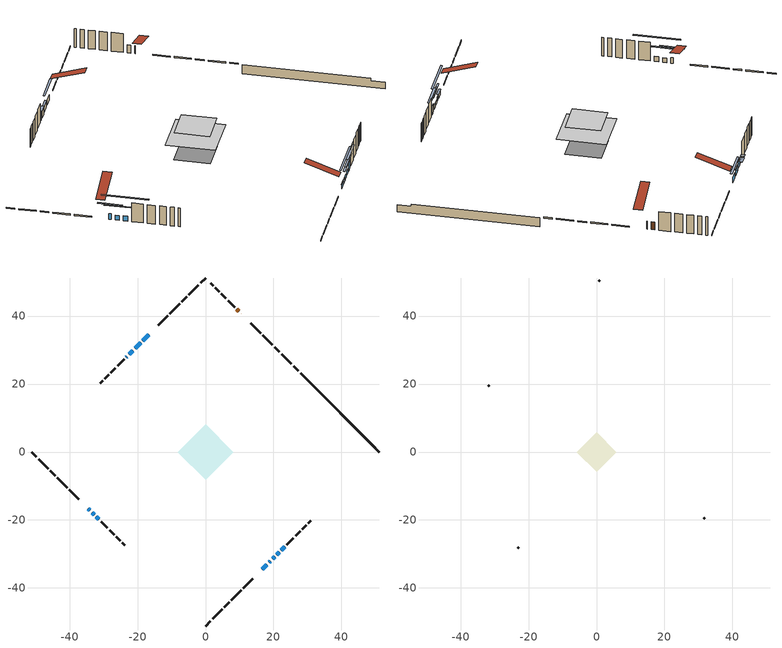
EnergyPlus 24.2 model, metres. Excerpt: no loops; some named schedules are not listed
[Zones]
conditioned space
 floor adiabatic (AdiabaticFloorConstruction): -8.18,0 0,8.18 8.18,0 0,-8.18 z3.04
 floor foundation (Slab1 construction): -5.8,0.18 -0.18,5.8 5.8,-0.18 0.18,-5.8 z-1.76
 wall outside (RimJoist1 construction): 0,-51.21 1.42,-49.8 / -51.21,0 -49.8,-1.42 / 0,51.21 -1.42,49.8 / 27.34,23.87 25.93,25.29 z0.6:0.9
 wall outside (RimJoist2 construction): 2.07,-49.14 4.91,-46.31 / -49.14,-2.07 -46.31,-4.91 / -2.07,49.14 -4.91,46.31 / 25.27,25.94 22.44,28.78 z0.6:0.9
 wall outside (RimJoist3 construction): 5.57,-45.65 6.98,-44.23 / -45.65,-5.57 -44.23,-6.98 / -5.57,45.65 -6.98,44.23 / 21.78,29.43 20.36,30.85 z0.6:0.9
 wall outside (RimJoist4 construction): 7.64,-43.57 10.47,-40.74 / -43.57,-7.64 -40.74,-10.47 / -7.64,43.57 -10.47,40.74 / 19.71,31.51 16.87,34.34 z0.6:0.9
 wall outside (RimJoist5 construction): 11.13,-40.08 13.96,-37.25 / -40.08,-11.13 -37.25,-13.96 / -11.13,40.08 -13.96,37.25 / 16.21,35 13.38,37.83 z0.6:0.9
 wall outside (AdiabaticWallConstruction 1): 10.58,40.63 10.47,40.74 / 9.82,41.39 9.22,41.99 z0.6:2.63
 wall outside (AdiabaticWallConstruction): 16.76,-34.45 18.06,-33.16 z0.6:1.52; -16.76,34.45 -18.41,32.8 / -32.13,-19.08 -31.41,-19.8 / -19.07,32.14 -20.72,30.49 z0.6:1.92; -34.45,-16.76 -34.06,-17.16 z0.6:2.07; -33.4,-17.81 -32.79,-18.42 / 18.71,-32.5 19.07,-32.14 / 21,-30.22 21.64,-29.57 z0.6:1.77; 19.73,-31.49 20.34,-30.87 z0.6:1.57; 22.3,-28.91 23.31,-27.91 z0.6:2.63; -21.38,29.84 -22.46,28.76 / -23.11,28.1 -23.33,27.89 z0.6:2.18
 wall outside (Wall1 construction): 23.96,-27.25 25.87,-25.35 / -30.76,-20.46 -28.85,-22.36 / -23.98,27.23 -25.89,25.33 / 8.57,42.65 6.66,44.55 z0.6:5.48
 wall outside (Wall2 construction): 26.52,-24.69 27.84,-23.37 / -28.2,-23.02 -26.88,-24.34 / -26.54,24.67 -27.86,23.35 / 6.01,45.21 4.69,46.53 z0.6:5.48
 wall outside (Wall5 construction): 28.5,-22.71 29.62,-21.59 / -26.22,-24.99 -25.1,-26.12 / -28.52,22.69 -29.64,21.57 / 4.03,47.18 2.91,48.31 z0.6:5.48
 wall outside (Wall6 construction): 30.28,-20.93 30.93,-20.29 / -24.44,-26.77 -23.79,-27.42 / -30.3,20.91 -30.95,20.27 / 2.25,48.96 1.6,49.61 z0.6:5.48
 wall foundation (FoundationWall1 construction): 28,23.21,-1.76 28,23.21,0.6 48.89,2.32,0.6 48.89,2.32,0.01 51.21,0,0.01 51.21,0,-1.76
 window (WindowConstruction): 16.76,-34.45 18.06,-33.16 z0.6:1.51
 window (WindowConstruction 5): -16.76,34.45 -18.41,32.8 z0.6:1.92
 window (WindowConstruction 6): -34.45,-16.76 -34.06,-17.16 z0.6:2.07
 window (WindowConstruction 7): -33.4,-17.81 -32.79,-18.42 z0.6:1.77
 window (WindowConstruction 10): 18.71,-32.5 19.07,-32.14 z0.6:1.77
 window (WindowConstruction 11): -32.13,-19.08 -31.41,-19.8 z0.6:1.92
 window (WindowConstruction 1): -19.07,32.14 -20.72,30.49 z0.6:1.92
 window (WindowConstruction 2): 19.73,-31.48 20.34,-30.87 z0.6:1.57
 window (WindowConstruction 3): 21,-30.22 21.64,-29.57 z0.6:1.77
 window (WindowConstruction 4): 22.3,-28.91 23.31,-27.91 z0.6:2.63
 window (WindowConstruction 8): -21.38,29.84 -22.45,28.76 z0.6:2.18
 window (WindowConstruction 9): -23.11,28.1 -23.33,27.89 z0.6:2.18
 door (Door): 10.58,40.63 10.48,40.74 z0.6:2.63
 door (Door 1): 9.82,41.4 9.22,41.99 z0.6:2.63
 ceiling adiabatic (AdiabaticFloorConstruction): 0,-8.18 8.18,0 0,8.18 -8.18,0 z3.04
attic - vented
 floor to conditioned space (Floor1 construction Reversed): -5.78,0 0,5.78 5.78,0 0,-5.78 z5.48
 wall outside (Wall7 construction): 31.58,-19.63 31.87,-19.34 / -23.14,-28.08 -22.85,-28.37 / -31.6,19.61 -31.89,19.32 / 0.95,50.27 0.66,50.56 z0.6:5.48
 roof outside (Roof1 construction): 16.11,-35.11,5.48 10.47,-29.48,8.13 8.99,-30.96,8.13 14.62,-36.59,5.48; -35.11,-16.11,5.48 -29.48,-10.47,8.13 -30.96,-8.99,8.13 -36.59,-14.62,5.48; -16.11,35.11,5.48 -10.47,29.48,8.13 -8.99,30.96,8.13 -14.62,36.59,5.48; 11.24,39.98,5.48 5.61,34.34,8.13 7.09,32.86,8.13 12.72,38.49,5.48
shading: 18.2,-33.02 16.62,-34.59 16.91,-34.88 18.49,-33.31 z1.72; -20.26,30.96 -14.92,36.3 -15.21,36.59 -20.55,31.25 z4.53; -32.21,-19 -36.3,-14.92 -36.59,-15.21 -32.5,-19.29 z4.68; -30.95,-20.27 -35.25,-15.97 -35.54,-16.26 -31.24,-20.56 z4.38; 22.61,-28.61 15.18,-36.04 15.47,-36.33 22.9,-28.9 z6.77; -27.88,-23.34 -35.67,-15.55 -35.96,-15.84 -28.17,-23.63 z6.92; -20.86,30.35 -18.93,32.29 -19.22,32.58 -21.15,30.64 z2.12; 22.18,-29.03 17.88,-33.33 18.18,-33.62 22.48,-29.32 z4.18; 23.49,-27.73 19.15,-32.06 19.44,-32.35 23.78,-28.02 z4.38; 25.15,-26.06 20.45,-30.76 20.75,-31.05 25.44,-26.35 z5.24; -22.67,28.55 -21.17,30.05 -21.81,30.69 -23.31,29.19 z2.47; -23.54,27.68 -22.9,28.31 -23.55,28.96 -24.18,28.32 z2.47
[Building]
Building 1: Terrain=Suburbs
[Site:Location]
Quebec Intl AP_QC: Latitude {deg}=46.8; Longitude {deg}=-71.38; Time Zone {hr}=-5; Elevation {m}=74; Keep Site Location Information=Yes
[Site:GroundTemperature:Shallow]
0.0108218, -2.24938, -2.43038, -1.3578, 2.94801, 7.23376, 10.9493, 13.303, 13.5029, 11.5886, 7.96783, 3.81355
[Site:WaterMainsTemperature]
Calculation Method=Schedule; Temperature Schedule=mains temperature schedule
[Material] Roughness=Rough; Thermal Absorptance=0.9
Name | Thickness {m} | Conductivity {W/m-K} | Density {kg/m3} | Specific Heat {J/kg-K} | Solar Absorptance | Visible Absorptance
asphalt or fiberglass shingles | 0.00635 | 0.162714 | 1121.4 | 1465.45 | 0.4 | 0.4
ceiling loosefill ins | 0.254 | 0.0480833 | 16.02 | 1046.75 | 0.7 | 0.7
ceiling stud and cavity | 0.1397 | 0.661126 | 65.682 | 1177.47 | 0.7 | 0.7
concrete 4.0 in. | 0.1016 | 1.803125 | 2242.8 | 837.4 | 0.7 | 0.7
concrete 8.0 in. | 0.2032 | 1.803125 | 2242.8 | 837.4 | 0.7 | 0.7
door material | 0.04445 | 0.0451087 | 512.64 | 1214.23 | 0.7 | 0.7
exterior vertical ins | 0.0486707 | 0.029427 | 32.04 | 1214.23 | 0.7 | 0.7
floor covering | 0.0127 | 0.0433444 | 54.468 | 1339.84 | 0.6 | 0.6
floor rigid ins; wall rigid ins 1 | 0.512978 | 0.029427 | 32.04 | 1214.23 | 0.7 | 0.7
floor stud and cavity | 0.1397 | 1.75129 | 37.0049 | 1207.88 | 0.7 | 0.7
furniture material conditioned space 1 | 0.1524 | 0.115458 | 640.8 | 1214.23 | 0.6 | 0.6
gypsum board | 0.0127 | 0.160291 | 801 | 837.4 | 0.6 | 0.6
gypsum board 1 | 0.0127 | 0.160291 | 801 | 837.4 | 0.7 | 0.7
osb sheathing 0.5 in. | 0.0127 | 0.115458 | 512.64 | 1214.23 | 0.7 | 0.7
osb sheathing 0.75 in. | 0.01905 | 0.115458 | 512.64 | 1214.23 | 0.7 | 0.7
osb sheathing 2.0 in. | 0.0508 | 0.115458 | 512.64 | 1214.23 | 0.7 | 0.7
rim joist rigid ins; wall rigid ins | 0.051816 | 0.029427 | 32.04 | 1214.23 | 0.7 | 0.7
rim joist stud and cavity | 0.0508 | 0.038956 | 125.044 | 1163.47 | 0.6 | 0.6
rim joist stud and cavity 1 | 0.0508 | 0.0446885 | 125.044 | 1163.47 | 0.6 | 0.6
rim joist stud and cavity 2 | 0.0508 | 0.0411215 | 125.044 | 1163.47 | 0.6 | 0.6
rim joist stud and cavity 3 | 0.0508 | 0.0443451 | 125.044 | 1163.47 | 0.6 | 0.6
rim joist stud and cavity 4 | 0.0508 | 0.0386429 | 125.044 | 1163.47 | 0.6 | 0.6
wall stud and cavity | 0.1397 | 0.296047 | 139.0536 | 1170.24 | 0.7 | 0.7
wall stud and cavity 1 | 0.1397 | 0.322524 | 139.0536 | 1170.24 | 0.7 | 0.7
wall stud and cavity 2 | 0.1397 | 0.32384 | 139.0536 | 1170.24 | 0.7 | 0.7
wall stud and cavity 3 | 0.1397 | 0.347987 | 139.0536 | 1170.24 | 0.7 | 0.7
wall stud and cavity 4 | 0.0889 | 6.1454 | 50.32683 | 1063.81 | 0.6 | 0.6
wall stud and cavity 5 | 0.0889 | 0.380278 | 52.3479 | 1209.89 | 0.7 | 0.7
wall stud and cavity 6 | 0.0889 | 0.391764 | 83.0341 | 1211.67 | 0.7 | 0.7
wood siding | 0.0254 | 0.102417 | 544.68 | 1172.36 | 0.4 | 0.4
wood siding 1 | 0.00254 | 0.102417 | 544.68 | 1172.36 | 0.4 | 0.4
wood siding 2; wood siding 3; wood siding 4 | 0.0254 | 0.102417 | 544.68 | 1172.36 | 0.7 | 0.7
[WindowMaterial:SimpleGlazingSystem]
Name | U-Factor {W/m2-K} | Solar Heat Gain Coefficient
WindowMaterial | 2.96619 | 0.55
WindowMaterial 1 | 2.93325 | 0.6
WindowMaterial 10 | 3.02808 | 0.47
WindowMaterial 2 | 2.96732 | 0.55
WindowMaterial 3 | 2.95426 | 0.57
WindowMaterial 4 | 2.99003 | 0.57
WindowMaterial 5 | 2.99117 | 0.53
WindowMaterial 6 | 2.958238 | 0.57
WindowMaterial 7 | 2.89919 | 0.69
WindowMaterial 8 | 3.07123 | 0.35
WindowMaterial 9 | 3.03376 | 0.46
[Construction]
AdiabaticFloorConstruction: floor stud and cavity, floor rigid ins, osb sheathing 0.75 in., floor covering
AdiabaticWallConstruction: wood siding 3, wall rigid ins 1, wall stud and cavity 5, gypsum board
AdiabaticWallConstruction 1: wood siding 4, wall rigid ins 1, wall stud and cavity 5, gypsum board
Door; Door 1: door material
Floor1 construction Reversed: gypsum board, ceiling stud and cavity, ceiling loosefill ins
FoundationWall1 construction: concrete 8.0 in., gypsum board 1
furniture construction conditioned space 1: furniture material conditioned space 1
PartitionWallConstruction: gypsum board, wall stud and cavity 6, gypsum board
RimJoist1 construction: wood siding 2, rim joist rigid ins, osb sheathing 2.0 in., rim joist stud and cavity
RimJoist2 construction: wood siding 2, rim joist rigid ins, osb sheathing 2.0 in., rim joist stud and cavity 1
RimJoist3 construction: wood siding 2, rim joist rigid ins, osb sheathing 2.0 in., rim joist stud and cavity 2
RimJoist4 construction: wood siding 2, rim joist rigid ins, osb sheathing 2.0 in., rim joist stud and cavity 3
RimJoist5 construction: wood siding 2, rim joist rigid ins, osb sheathing 2.0 in., rim joist stud and cavity 4
Roof1 construction: asphalt or fiberglass shingles
Slab1 construction: concrete 4.0 in.
Wall1 construction: wood siding, wall rigid ins, osb sheathing 0.5 in., wall stud and cavity, gypsum board
Wall2 construction: wood siding, wall rigid ins, osb sheathing 0.5 in., wall stud and cavity 1, gypsum board
Wall5 construction: wood siding, wall rigid ins, osb sheathing 0.5 in., wall stud and cavity 2, gypsum board
Wall6 construction: wood siding, wall rigid ins, osb sheathing 0.5 in., wall stud and cavity 3, gypsum board
Wall7 construction: wood siding 1, wall stud and cavity 4
WindowConstruction: WindowMaterial
WindowConstruction 1; WindowConstruction 5: WindowMaterial 1
WindowConstruction 10: WindowMaterial 9
WindowConstruction 11: WindowMaterial 10
WindowConstruction 2: WindowMaterial 2
WindowConstruction 3: WindowMaterial 3
WindowConstruction 4: WindowMaterial 4
WindowConstruction 6: WindowMaterial 5
WindowConstruction 7: WindowMaterial 6
WindowConstruction 8: WindowMaterial 7
WindowConstruction 9: WindowMaterial 8
[Zone] Multiplier=1; Part of Total Floor Area=Yes
Name | Volume {m3}
attic - vented | 28.8201
conditioned space | 510.6
[Space]
Name | Zone | Volume {m3}
attic - vented 1 | attic - vented | 28.8201
conditioned space 1 | conditioned space | 510.6
[ZoneInfiltration:EffectiveLeakageArea]
infil attic - vented 1: Zone or Space=attic - vented 1; Schedule=Always On Discrete; Effective Air Leakage Area {cm2}=2469.05; Stack Coefficient=0.000523744; Wind Coefficient=1.54625e-05
[ZoneMixing]
whole house fan mix: Zone or Space=attic - vented; Schedule=Always On Continuous; Design Flow Rate Calculation Method=Flow/Zone; Design Flow Rate {m3/s}=0; Source Zone or Space=conditioned space
[SurfaceProperty:ExposedFoundationPerimeter]
Slab1: Exposed Perimeter Calculation Method=TotalExposedPerimeter; Total Exposed Perimeter {m}=32.828
[InternalMass] Zone or ZoneList=conditioned space; Space or SpaceList=conditioned space 1
Name | Construction | Surface Area {m2}
furniture mass conditioned space 1 | furniture construction conditioned space 1 | 80.3998
partition wall mass | PartitionWallConstruction | 200.999
[Lights]
interior lighting: Zone or ZoneList or Space or SpaceList=conditioned space 1; Schedule=interior lighting schedule; Design Level Calculation Method=LightingLevel; Lighting Level {W}=343.2; Return Air Fraction=0; Fraction Radiant=0.6; Fraction Visible=0.2; Fraction Replaceable=1
[People]
occupants: Zone or ZoneList or Space or SpaceList=conditioned space 1; Number of People Schedule=occupants schedule; Number of People Calculation Method=People; Number of People=3; Fraction Radiant=0.314171; Sensible Heat Fraction=0.56303; Activity Level Schedule=occupants activity schedule; Carbon Dioxide Generation Rate {m3/s-W}=0; Enable ASHRAE 55 Comfort Warnings=No; Mean Radiant Temperature Calculation Type=EnclosureAveraged
[ElectricEquipment] Zone or ZoneList or Space or SpaceList=conditioned space 1; Design Level Calculation Method=EquipmentLevel
Name | Schedule | Design Level {W} | Fraction Latent | Fraction Radiant | Fraction Lost
clothes dryer | clothes dryer schedule | 140.772 | 0.015 | 0.081 | 0.85
clothes washer | clothes washer schedule | 32.1985 | 0.03 | 0.162 | 0.7
cooking range | cooking range schedule | 215.147 | 0.08 | 0.432 | 0.2
dishwasher | dishwasher schedule | 66.8632 | 0.3 | 0.18 | 0.4
fridge | fridge schedule | 72.9452 | 0 | 0.6 | 0
mech vent bath fan 0 | mech vent bath fan 0 schedule | 50.2 | 0 | 0 | 1
mech vent bath fan 1 | mech vent bath fan 1 schedule | 50.2 | 0 | 0 | 1
mech vent bath fan 2 | mech vent bath fan 2 schedule | 50.2 | 0 | 0 | 1
mech vent house fan | mech vent house fan schedule | 19.9167 | 0 | 0 | 0.5
mech vent house fan cfis | mech vent house fan cfis schedule | 0 | 0 | 0 | 0
mech vent range fan 0 | mech vent range fan 0 schedule | 57 | 0 | 0 | 1
misc plug loads | misc plug loads schedule | 494.7 | 0.045 | 0.513 | 0.1
whole house fan | Always On Discrete | 0 | 0 | 0 | 1
[OtherEquipment] Zone or ZoneList or Space or SpaceList=conditioned space 1; Design Level Calculation Method=EquipmentLevel
Name | Fuel Type | Schedule | Design Level {W} | Fraction Latent | Fraction Radiant | Fraction Lost
clothes dryer 1 | Electricity | clothes dryer schedule | 0 | 0.015 | 0.081 | 0.85
cooking range 1 | Electricity | cooking range schedule | 0 | 0.08 | 0.432 | 0.2
general water use latent | None | general water use schedule | 62.594 | 1 | 0 | 0
general water use sensible | None | general water use schedule | -61.6891 | 0 | 0.6 | 0
mech vent house fan latent load | None | Always On Discrete | 0 | 1 | 0 | 0
mech vent house fan sensible load | None | Always On Discrete | 0 | 0 | 0 | 0
water heater energy adjustment1 | Electricity | Always On Discrete | 0.01 | 0 | 0 | 1
[ZoneInfiltration:DesignFlowRate] Zone or ZoneList or Space or SpaceList=conditioned space 1; Schedule=Always On Discrete; Design Flow Rate Calculation Method=Flow/Zone; Design Flow Rate {m3/s}=0
infil flow; natural vent flow; whole house fan flow
[ZoneControl:Thermostat]
conditioned space Thermostat: Zone or ZoneList=conditioned space; Control Type Schedule=conditioned space Thermostat Schedule; Control 1=conditioned space temperature setpoint; Temperature Difference Between Cutout And Setpoint {deltaC}=0
[ThermostatSetpoint:DualSetpoint]
conditioned space temperature setpoint: Heating Setpoint Temperature Schedule=heating setpoint; Cooling Setpoint Temperature Schedule=cooling setpoint
[Zone equipment]
conditioned space: electric baseboard
[Foundation:Kiva]
Foundation Kiva 1: Initial Indoor Air Temperature {C}=18; Wall Height Above Grade {m}=0.599999; Wall Depth Below Slab {m}=0.2032; Custom Block Material Name 1=exterior vertical ins; Custom Block Depth 1 {m}=2.36001; Custom Block X Position 1 {m}=0.2159; Custom Block Z Position 1 {m}=0
[Foundation:Kiva:Settings]
Soil Conductivity {W/m-K}=0.849921; Soil Density {kg/m3}=1842.3; Soil Specific Heat {J/kg-K}=418.7; Ground Solar Absorptivity=0.9; Ground Thermal Absorptivity=0.9; Ground Surface Roughness {m}=0.03; Far-Field Width {m}=40; Deep-Ground Boundary Condition=ZeroFlux; Deep-Ground Depth {m}=40; Minimum Cell Dimension {m}=0.2; Maximum Cell Growth Coefficient=3; Simulation Timestep=Timestep
[Exterior:Lights]
exterior lighting: Schedule=exterior lighting schedule; Design Level {W}=75.6
[EnergyManagementSystem:Sensor] Output:Variable or Output:Meter Index Key=conditioned space
Name | Output:Variable or Output:Meter
conditioned_space_clg_unmet_s | Zone Cooling Setpoint Not Met Time
conditioned_space_htg_unmet_s | Zone Heating Setpoint Not Met Time
fridge_tin_s; tin_s; tin_s_1 | Zone Mean Air Temperature
tout_s | Zone Outdoor Air Drybulb Temperature
win_s | Zone Air Humidity Ratio
[Schedule:Constant]
Name | Hourly Value
Always On Continuous; mech vent house fan schedule; mech vent house fan cfis schedule; Always On Discrete | 1
occupants activity schedule | 117.228
fridge schedule | 0
[Schedule:Week:Daily]
interior lighting schedule Week Rule - Jan1-Jan27: interior lighting schedule day, interior lighting schedule day, interior lighting schedule day, interior lighting schedule day, interior lighting schedule day, interior lighting schedule day, interior lighting schedule day, interior lighting schedule default day, interior lighting schedule default day, interior lighting schedule default day, interior lighting schedule default day, interior lighting schedule default day
interior lighting schedule Week Rule - Jan28-Feb3: interior lighting schedule day, interior lighting schedule day, interior lighting schedule day, interior lighting schedule day, interior lighting schedule day 1, interior lighting schedule day 1, interior lighting schedule day 1, interior lighting schedule default day, interior lighting schedule default day, interior lighting schedule default day, interior lighting schedule default day, interior lighting schedule default day
interior lighting schedule Week Rule - Feb4-Feb24: interior lighting schedule day 1, interior lighting schedule day 1, interior lighting schedule day 1, interior lighting schedule day 1, interior lighting schedule day 1, interior lighting schedule day 1, interior lighting schedule day 1, interior lighting schedule default day, interior lighting schedule default day, interior lighting schedule default day, interior lighting schedule default day, interior lighting schedule default day
interior lighting schedule Week Rule - Feb25-Mar3: interior lighting schedule day 1, interior lighting schedule day 1, interior lighting schedule day 1, interior lighting schedule day 1, interior lighting schedule day 2, interior lighting schedule day 2, interior lighting schedule day 2, interior lighting schedule default day, interior lighting schedule default day, interior lighting schedule default day, interior lighting schedule default day, interior lighting schedule default day
interior lighting schedule Week Rule - Mar4-Mar31: interior lighting schedule day 2, interior lighting schedule day 2, interior lighting schedule day 2, interior lighting schedule day 2, interior lighting schedule day 2, interior lighting schedule day 2, interior lighting schedule day 2, interior lighting schedule default day, interior lighting schedule default day, interior lighting schedule default day, interior lighting schedule default day, interior lighting schedule default day
interior lighting schedule Week Rule - Apr1-Apr28: interior lighting schedule day 3, interior lighting schedule day 3, interior lighting schedule day 3, interior lighting schedule day 3, interior lighting schedule day 3, interior lighting schedule day 3, interior lighting schedule day 3, interior lighting schedule default day, interior lighting schedule default day, interior lighting schedule default day, interior lighting schedule default day, interior lighting schedule default day
interior lighting schedule Week Rule - Apr29-May5: interior lighting schedule day 3, interior lighting schedule day 3, interior lighting schedule day 4, interior lighting schedule day 4, interior lighting schedule day 4, interior lighting schedule day 4, interior lighting schedule day 4, interior lighting schedule default day, interior lighting schedule default day, interior lighting schedule default day, interior lighting schedule default day, interior lighting schedule default day
interior lighting schedule Week Rule - May6-May26: interior lighting schedule day 4, interior lighting schedule day 4, interior lighting schedule day 4, interior lighting schedule day 4, interior lighting schedule day 4, interior lighting schedule day 4, interior lighting schedule day 4, interior lighting schedule default day, interior lighting schedule default day, interior lighting schedule default day, interior lighting schedule default day, interior lighting schedule default day
interior lighting schedule Week Rule - May27-Jun2: interior lighting schedule day 4, interior lighting schedule day 4, interior lighting schedule day 4, interior lighting schedule day 4, interior lighting schedule day 4, interior lighting schedule day 5, interior lighting schedule day 5, interior lighting schedule default day, interior lighting schedule default day, interior lighting schedule default day, interior lighting schedule default day, interior lighting schedule default day
interior lighting schedule Week Rule - Jun3-Jun30: interior lighting schedule day 5, interior lighting schedule day 5, interior lighting schedule day 5, interior lighting schedule day 5, interior lighting schedule day 5, interior lighting schedule day 5, interior lighting schedule day 5, interior lighting schedule default day, interior lighting schedule default day, interior lighting schedule default day, interior lighting schedule default day, interior lighting schedule default day
interior lighting schedule Week Rule - Jul1-Jul28: interior lighting schedule day 6, interior lighting schedule day 6, interior lighting schedule day 6, interior lighting schedule day 6, interior lighting schedule day 6, interior lighting schedule day 6, interior lighting schedule day 6, interior lighting schedule default day, interior lighting schedule default day, interior lighting schedule default day, interior lighting schedule default day, interior lighting schedule default day
interior lighting schedule Week Rule - Jul29-Aug4: interior lighting schedule day 6, interior lighting schedule day 6, interior lighting schedule day 6, interior lighting schedule day 7, interior lighting schedule day 7, interior lighting schedule day 7, interior lighting schedule day 7, interior lighting schedule default day, interior lighting schedule default day, interior lighting schedule default day, interior lighting schedule default day, interior lighting schedule default day
interior lighting schedule Week Rule - Aug5-Aug25: interior lighting schedule day 7, interior lighting schedule day 7, interior lighting schedule day 7, interior lighting schedule day 7, interior lighting schedule day 7, interior lighting schedule day 7, interior lighting schedule day 7, interior lighting schedule default day, interior lighting schedule default day, interior lighting schedule default day, interior lighting schedule default day, interior lighting schedule default day
interior lighting schedule Week Rule - Aug26-Sep1: interior lighting schedule day 7, interior lighting schedule day 7, interior lighting schedule day 7, interior lighting schedule day 7, interior lighting schedule day 7, interior lighting schedule day 7, interior lighting schedule day 8, interior lighting schedule default day, interior lighting schedule default day, interior lighting schedule default day, interior lighting schedule default day, interior lighting schedule default day
interior lighting schedule Week Rule - Sep2-Sep29: interior lighting schedule day 8, interior lighting schedule day 8, interior lighting schedule day 8, interior lighting schedule day 8, interior lighting schedule day 8, interior lighting schedule day 8, interior lighting schedule day 8, interior lighting schedule default day, interior lighting schedule default day, interior lighting schedule default day, interior lighting schedule default day, interior lighting schedule default day
interior lighting schedule Week Rule - Sep30-Oct6: interior lighting schedule day 8, interior lighting schedule day 9, interior lighting schedule day 9, interior lighting schedule day 9, interior lighting schedule day 9, interior lighting schedule day 9, interior lighting schedule day 9, interior lighting schedule default day, interior lighting schedule default day, interior lighting schedule default day, interior lighting schedule default day, interior lighting schedule default day
interior lighting schedule Week Rule - Oct7-Oct27: interior lighting schedule day 9, interior lighting schedule day 9, interior lighting schedule day 9, interior lighting schedule day 9, interior lighting schedule day 9, interior lighting schedule day 9, interior lighting schedule day 9, interior lighting schedule default day, interior lighting schedule default day, interior lighting schedule default day, interior lighting schedule default day, interior lighting schedule default day
interior lighting schedule Week Rule - Oct28-Nov3: interior lighting schedule day 9, interior lighting schedule day 9, interior lighting schedule day 9, interior lighting schedule day 9, interior lighting schedule day 10, interior lighting schedule day 10, interior lighting schedule day 10, interior lighting schedule default day, interior lighting schedule default day, interior lighting schedule default day, interior lighting schedule default day, interior lighting schedule default day
interior lighting schedule Week Rule - Nov4-Nov24: interior lighting schedule day 10, interior lighting schedule day 10, interior lighting schedule day 10, interior lighting schedule day 10, interior lighting schedule day 10, interior lighting schedule day 10, interior lighting schedule day 10, interior lighting schedule default day, interior lighting schedule default day, interior lighting schedule default day, interior lighting schedule default day, interior lighting schedule default day
interior lighting schedule Week Rule - Nov25-Dec1: interior lighting schedule day 10, interior lighting schedule day 10, interior lighting schedule day 10, interior lighting schedule day 10, interior lighting schedule day 10, interior lighting schedule day 10, interior lighting schedule day 11, interior lighting schedule default day, interior lighting schedule default day, interior lighting schedule default day, interior lighting schedule default day, interior lighting schedule default day
interior lighting schedule Week Rule - Dec2-Dec31: interior lighting schedule day 11, interior lighting schedule day 11, interior lighting schedule day 11, interior lighting schedule day 11, interior lighting schedule day 11, interior lighting schedule day 11, interior lighting schedule day 11, interior lighting schedule default day, interior lighting schedule default day, interior lighting schedule default day, interior lighting schedule default day, interior lighting schedule default day
occupants schedule Week Rule - Jan1-Dec31: occupants schedule day, occupants schedule day, occupants schedule day, occupants schedule day, occupants schedule day, occupants schedule day, occupants schedule day, occupants schedule default day, occupants schedule default day, occupants schedule default day, occupants schedule default day, occupants schedule default day
clothes dryer schedule Week Rule - Jan1-Dec31: clothes dryer schedule day, clothes dryer schedule day, clothes dryer schedule day, clothes dryer schedule day, clothes dryer schedule day, clothes dryer schedule day, clothes dryer schedule day, clothes dryer schedule default day, clothes dryer schedule default day, clothes dryer schedule default day, clothes dryer schedule default day, clothes dryer schedule default day
clothes washer schedule Week Rule - Jan1-Dec31: clothes washer schedule day, clothes washer schedule day, clothes washer schedule day, clothes washer schedule day, clothes washer schedule day, clothes washer schedule day, clothes washer schedule day, clothes washer schedule default day, clothes washer schedule default day, clothes washer schedule default day, clothes washer schedule default day, clothes washer schedule default day
cooking range schedule Week Rule - Jan1-Dec31: cooking range schedule day, cooking range schedule day, cooking range schedule day, cooking range schedule day, cooking range schedule day, cooking range schedule day, cooking range schedule day, cooking range schedule default day, cooking range schedule default day, cooking range schedule default day, cooking range schedule default day, cooking range schedule default day
dishwasher schedule Week Rule - Jan1-Dec31: dishwasher schedule day, dishwasher schedule day, dishwasher schedule day, dishwasher schedule day, dishwasher schedule day, dishwasher schedule day, dishwasher schedule day, dishwasher schedule default day, dishwasher schedule default day, dishwasher schedule default day, dishwasher schedule default day, dishwasher schedule default day
mech vent bath fan 0 schedule Week Rule - Jan1-Dec31: mech vent bath fan 0 schedule day, mech vent bath fan 0 schedule day, mech vent bath fan 0 schedule day, mech vent bath fan 0 schedule day, mech vent bath fan 0 schedule day, mech vent bath fan 0 schedule day, mech vent bath fan 0 schedule day, mech vent bath fan 0 schedule default day, mech vent bath fan 0 schedule default day, mech vent bath fan 0 schedule default day, mech vent bath fan 0 schedule default day, mech vent bath fan 0 schedule default day
mech vent bath fan 1 schedule Week Rule - Jan1-Dec31: mech vent bath fan 1 schedule day, mech vent bath fan 1 schedule day, mech vent bath fan 1 schedule day, mech vent bath fan 1 schedule day, mech vent bath fan 1 schedule day, mech vent bath fan 1 schedule day, mech vent bath fan 1 schedule day, mech vent bath fan 1 schedule default day, mech vent bath fan 1 schedule default day, mech vent bath fan 1 schedule default day, mech vent bath fan 1 schedule default day, mech vent bath fan 1 schedule default day
mech vent bath fan 2 schedule Week Rule - Jan1-Dec31: mech vent bath fan 2 schedule day, mech vent bath fan 2 schedule day, mech vent bath fan 2 schedule day, mech vent bath fan 2 schedule day, mech vent bath fan 2 schedule day, mech vent bath fan 2 schedule day, mech vent bath fan 2 schedule day, mech vent bath fan 2 schedule default day, mech vent bath fan 2 schedule default day, mech vent bath fan 2 schedule default day, mech vent bath fan 2 schedule default day, mech vent bath fan 2 schedule default day
mech vent range fan 0 schedule Week Rule - Jan1-Dec31: mech vent range fan 0 schedule day, mech vent range fan 0 schedule day, mech vent range fan 0 schedule day, mech vent range fan 0 schedule day, mech vent range fan 0 schedule day, mech vent range fan 0 schedule day, mech vent range fan 0 schedule day, mech vent range fan 0 schedule default day, mech vent range fan 0 schedule default day, mech vent range fan 0 schedule default day, mech vent range fan 0 schedule default day, mech vent range fan 0 schedule default day
misc plug loads schedule Week Rule - Jan1-Dec31: misc plug loads schedule day, misc plug loads schedule day, misc plug loads schedule day, misc plug loads schedule day, misc plug loads schedule day, misc plug loads schedule day, misc plug loads schedule day, misc plug loads schedule default day, misc plug loads schedule default day, misc plug loads schedule default day, misc plug loads schedule default day, misc plug loads schedule default day
general water use schedule Week Rule - Jan1-Dec31: general water use schedule day, general water use schedule day, general water use schedule day, general water use schedule day, general water use schedule day, general water use schedule day, general water use schedule day, general water use schedule default day, general water use schedule default day, general water use schedule default day, general water use schedule default day, general water use schedule default day
exterior lighting schedule Week Rule - Jan1-Jan27: exterior lighting schedule day, exterior lighting schedule day, exterior lighting schedule day, exterior lighting schedule day, exterior lighting schedule day, exterior lighting schedule day, exterior lighting schedule day, exterior lighting schedule default day, exterior lighting schedule default day, exterior lighting schedule default day, exterior lighting schedule default day, exterior lighting schedule default day
exterior lighting schedule Week Rule - Jan28-Feb3: exterior lighting schedule day, exterior lighting schedule day, exterior lighting schedule day, exterior lighting schedule day, exterior lighting schedule day 1, exterior lighting schedule day 1, exterior lighting schedule day 1, exterior lighting schedule default day, exterior lighting schedule default day, exterior lighting schedule default day, exterior lighting schedule default day, exterior lighting schedule default day
exterior lighting schedule Week Rule - Feb4-Feb24: exterior lighting schedule day 1, exterior lighting schedule day 1, exterior lighting schedule day 1, exterior lighting schedule day 1, exterior lighting schedule day 1, exterior lighting schedule day 1, exterior lighting schedule day 1, exterior lighting schedule default day, exterior lighting schedule default day, exterior lighting schedule default day, exterior lighting schedule default day, exterior lighting schedule default day
exterior lighting schedule Week Rule - Feb25-Mar3: exterior lighting schedule day 1, exterior lighting schedule day 1, exterior lighting schedule day 1, exterior lighting schedule day 1, exterior lighting schedule day 2, exterior lighting schedule day 2, exterior lighting schedule day 2, exterior lighting schedule default day, exterior lighting schedule default day, exterior lighting schedule default day, exterior lighting schedule default day, exterior lighting schedule default day
exterior lighting schedule Week Rule - Mar4-Mar31: exterior lighting schedule day 2, exterior lighting schedule day 2, exterior lighting schedule day 2, exterior lighting schedule day 2, exterior lighting schedule day 2, exterior lighting schedule day 2, exterior lighting schedule day 2, exterior lighting schedule default day, exterior lighting schedule default day, exterior lighting schedule default day, exterior lighting schedule default day, exterior lighting schedule default day
[Schedule:Year]
interior lighting schedule: interior lighting schedule Week Rule - Jan1-Jan27, 1, 1, 1, 27, interior lighting schedule Week Rule - Jan28-Feb3, 1, 28, 2, 3, interior lighting schedule Week Rule - Feb4-Feb24, 2, 4, 2, 24, interior lighting schedule Week Rule - Feb25-Mar3, 2, 25, 3, 3, interior lighting schedule Week Rule - Mar4-Mar31, 3, 4, 3, 31, interior lighting schedule Week Rule - Apr1-Apr28, 4, 1, 4, 28, interior lighting schedule Week Rule - Apr29-May5, 4, 29, 5, 5, interior lighting schedule Week Rule - May6-May26, 5, 6, 5, 26, interior lighting schedule Week Rule - May27-Jun2, 5, 27, 6, 2, interior lighting schedule Week Rule - Jun3-Jun30, 6, 3, 6, 30, interior lighting schedule Week Rule - Jul1-Jul28, 7, 1, 7, 28, interior lighting schedule Week Rule - Jul29-Aug4, 7, 29, 8, 4, interior lighting schedule Week Rule - Aug5-Aug25, 8, 5, 8, 25, interior lighting schedule Week Rule - Aug26-Sep1, 8, 26, 9, 1, interior lighting schedule Week Rule - Sep2-Sep29, 9, 2, 9, 29, interior lighting schedule Week Rule - Sep30-Oct6, 9, 30, 10, 6, interior lighting schedule Week Rule - Oct7-Oct27, 10, 7, 10, 27, interior lighting schedule Week Rule - Oct28-Nov3, 10, 28, 11, 3, interior lighting schedule Week Rule - Nov4-Nov24, 11, 4, 11, 24, interior lighting schedule Week Rule - Nov25-Dec1, 11, 25, 12, 1, interior lighting schedule Week Rule - Dec2-Dec31, 12, 2, 12, 31
occupants schedule: occupants schedule Week Rule - Jan1-Dec31, 1, 1, 12, 31
clothes dryer schedule: clothes dryer schedule Week Rule - Jan1-Dec31, 1, 1, 12, 31
clothes washer schedule: clothes washer schedule Week Rule - Jan1-Dec31, 1, 1, 12, 31
cooking range schedule: cooking range schedule Week Rule - Jan1-Dec31, 1, 1, 12, 31
dishwasher schedule: dishwasher schedule Week Rule - Jan1-Dec31, 1, 1, 12, 31
mech vent bath fan 0 schedule: mech vent bath fan 0 schedule Week Rule - Jan1-Dec31, 1, 1, 12, 31
mech vent bath fan 1 schedule: mech vent bath fan 1 schedule Week Rule - Jan1-Dec31, 1, 1, 12, 31
mech vent bath fan 2 schedule: mech vent bath fan 2 schedule Week Rule - Jan1-Dec31, 1, 1, 12, 31
mech vent range fan 0 schedule: mech vent range fan 0 schedule Week Rule - Jan1-Dec31, 1, 1, 12, 31
misc plug loads schedule: misc plug loads schedule Week Rule - Jan1-Dec31, 1, 1, 12, 31
general water use schedule: general water use schedule Week Rule - Jan1-Dec31, 1, 1, 12, 31
exterior lighting schedule: exterior lighting schedule Week Rule - Jan1-Jan27, 1, 1, 1, 27, exterior lighting schedule Week Rule - Jan28-Feb3, 1, 28, 2, 3, exterior lighting schedule Week Rule - Feb4-Feb24, 2, 4, 2, 24, exterior lighting schedule Week Rule - Feb25-Mar3, 2, 25, 3, 3, exterior lighting schedule Week Rule - Mar4-Mar31, 3, 4, 3, 31, exterior lighting schedule Week Rule - Apr1-Apr28, 4, 1, 4, 28, exterior lighting schedule Week Rule - Apr29-May5, 4, 29, 5, 5, exterior lighting schedule Week Rule - May6-May26, 5, 6, 5, 26, exterior lighting schedule Week Rule - May27-Jun2, 5, 27, 6, 2, exterior lighting schedule Week Rule - Jun3-Jun30, 6, 3, 6, 30, exterior lighting schedule Week Rule - Jul1-Jul28, 7, 1, 7, 28, exterior lighting schedule Week Rule - Jul29-Aug4, 7, 29, 8, 4, exterior lighting schedule Week Rule - Aug5-Aug25, 8, 5, 8, 25, exterior lighting schedule Week Rule - Aug26-Sep1, 8, 26, 9, 1, exterior lighting schedule Week Rule - Sep2-Sep29, 9, 2, 9, 29, exterior lighting schedule Week Rule - Sep30-Oct6, 9, 30, 10, 6, exterior lighting schedule Week Rule - Oct7-Oct27, 10, 7, 10, 27, exterior lighting schedule Week Rule - Oct28-Nov3, 10, 28, 11, 3, exterior lighting schedule Week Rule - Nov4-Nov24, 11, 4, 11, 24, exterior lighting schedule Week Rule - Nov25-Dec1, 11, 25, 12, 1, exterior lighting schedule Week Rule - Dec2-Dec31, 12, 2, 12, 31
[Schedule:Compact]
conditioned space Thermostat Schedule: Through: 12/31, For: AllDays, Until: 24:00, 4
mains temperature schedule: Through: 01/01, For: AllDays, Until: 24:00, 5.175, Through: 01/02, For: AllDays, Until: 24:00, 5.10167, Through: 01/03, For: AllDays, Until: 24:00, 5.02889, Through: 01/04, For: AllDays, Until: 24:00, 4.95778, Through: 01/05, For: AllDays, Until: 24:00, 4.88778, Through: 01/06, For: AllDays, Until: 24:00, 4.81833, Through: 01/07, For: AllDays, Until: 24:00, 4.75056, Through: 01/08, For: AllDays, Until: 24:00, 4.68389, Through: 01/09, For: AllDays, Until: 24:00, 4.61833, Through: 01/10, For: AllDays, Until: 24:00, 4.55389, Through: 01/11, For: AllDays, Until: 24:00, 4.49056, Through: 01/12, For: AllDays, Until: 24:00, 4.42889, Through: 01/13, For: AllDays, Until: 24:00, 4.36778, Through: 01/14, For: AllDays, Until: 24:00, 4.30889, Through: 01/15, For: AllDays, Until: 24:00, 4.25056, Through: 01/16, For: AllDays, Until: 24:00, 4.19389, Through: 01/17, For: AllDays, Until: 24:00, 4.13833, Through: 01/18, For: AllDays, Until: 24:00, 4.08444, Through: 01/19, For: AllDays, Until: 24:00, 4.03167, Through: 01/20, For: AllDays, Until: 24:00, 3.98056, Through: 01/21, For: AllDays, Until: 24:00, 3.93056, Through: 01/22, For: AllDays, Until: 24:00, 3.88222, Through: 01/23, For: AllDays, Until: 24:00, 3.835, Through: 01/24, For: AllDays, Until: 24:00, 3.78944, Through: 01/25, For: AllDays, Until: 24:00, 3.74556, Through: 01/26, For: AllDays, Until: 24:00, 3.70278, Through: 01/27, For: AllDays, Until: 24:00, 3.66167, Through: 01/28, For: AllDays, Until: 24:00, 3.62167, Through: 01/29, For: AllDays, Until: 24:00, 3.58389, Through: 01/30, For: AllDays, Until: 24:00, 3.54722, Through: 01/31, For: AllDays, Until: 24:00, 3.51167, Through: 02/01, For: AllDays, Until: 24:00, 3.47833, Through: 02/02, For: AllDays, Until: 24:00, 3.44611, Through: 02/03, For: AllDays, Until: 24:00, 3.41556, Through: 02/04, For: AllDays, Until: 24:00, 3.38667, Through: 02/05, For: AllDays, Until: 24:00, 3.35944, Through: 02/06, For: AllDays, Until: 24:00, 3.33389, Through: 02/07, For: AllDays, Until: 24:00, 3.30944, Through: 02/08, For: AllDays, Until: 24:00, 3.28667, Through: 02/09, For: AllDays, Until: 24:00, 3.26611, Through: 02/10, For: AllDays, Until: 24:00, 3.24667, Through: 02/11, For: AllDays, Until: 24:00, 3.22889, Through: 02/12, For: AllDays, Until: 24:00, 3.21278, Through: 02/13, For: AllDays, Until: 24:00, 3.19833, Through: 02/14, For: AllDays, Until: 24:00, 3.18556, Through: 02/15, For: AllDays, Until: 24:00, 3.17389, Through: 02/16, For: AllDays, Until: 24:00, 3.16444, Through: 02/17, For: AllDays, Until: 24:00, 3.15667, Through: 02/18, For: AllDays, Until: 24:00, 3.15056, Through: 02/19, For: AllDays, Until: 24:00, 3.14556, Through: 02/20, For: AllDays, Until: 24:00, 3.14278, Through: 02/21, For: AllDays, Until: 24:00, 3.14111, Through: 02/22, For: AllDays, Until: 24:00, 3.14167, Through: 02/23, For: AllDays, Until: 24:00, 3.14333, Through: 02/24, For: AllDays, Until: 24:00, 3.14722, Through: 02/25, For: AllDays, Until: 24:00, 3.15222, Through: 02/26, For: AllDays, Until: 24:00, 3.15944, Through: 02/27, For: AllDays, Until: 24:00, 3.16778, Through: 02/28, For: AllDays, Until: 24:00, 3.17778, Through: 03/01, For: AllDays, Until: 24:00, 3.18944, Through: 03/02, For: AllDays, Until: 24:00, 3.20333, Through: 03/03, For: AllDays, Until: 24:00, 3.21833, Through: 03/04, For: AllDays, Until: 24:00, 3.235, Through: 03/05, For: AllDays, Until: 24:00, 3.25333, Through: 03/06, For: AllDays, Until: 24:00, 3.27333, Through: 03/07, For: AllDays, Until: 24:00, 3.29444, Through: 03/08, For: AllDays, Until: 24:00, 3.31778, Through: 03/09, For: AllDays, Until: 24:00, 3.34222, Through: 03/10, For: AllDays, Until: 24:00, 3.36889, Through: 03/11, For: AllDays, Until: 24:00, 3.39667, Through: 03/12, For: AllDays, Until: 24:00, 3.42611, Through: 03/13, For: AllDays, Until: 24:00, 3.45722, Through: 03/14, For: AllDays, Until: 24:00, 3.49, Through: 03/15, For: AllDays, Until: 24:00, 3.52389, Through: 03/16, For: AllDays, Until: 24:00, 3.55944, Through: 03/17, For: AllDays, Until: 24:00, 3.59667, Through: 03/18, For: AllDays, Until: 24:00, 3.63556, Through: 03/19, For: AllDays, Until: 24:00, 3.67556, Through: 03/20, For: AllDays, Until: 24:00, 3.71722, Through: 03/21, For: AllDays, Until: 24:00, 3.76056, Through: 03/22, For: AllDays, Until: 24:00, 3.80556, Through: 03/23, For: AllDays, Until: 24:00, 3.85111, Through: 03/24, For: AllDays, Until: 24:00, 3.89889, Through: 03/25, For: AllDays, Until: 24:00, 3.94778, Through: 03/26, For: AllDays, Until: 24:00, 3.99833, Through: 03/27, For: AllDays, Until: 24:00, 4.05, Through: 03/28, For: AllDays, Until: 24:00, 4.10333, Through: 03/29, For: AllDays, Until: 24:00, 4.15778, Through: 03/30, For: AllDays, Until: 24:00, 4.21333, Through: 03/31, For: AllDays, Until: 24:00, 4.27056, Through: 04/01, For: AllDays, Until: 24:00, 4.32944, Through: 04/02, For: AllDays, Until: 24:00, 4.38889, Through: 04/03, For: AllDays, Until: 24:00, 4.45, Through: 04/04, For: AllDays, Until: 24:00, 4.51222, Through: 04/05, For: AllDays, Until: 24:00, 4.57611, Through: 04/06, For: AllDays, Until: 24:00, 4.64056, Through: 04/07, For: AllDays, Until: 24:00, 4.70667, Through: 04/08, For: AllDays, Until: 24:00, 4.77389, Through: 04/09, For: AllDays, Until: 24:00, 4.84222, Through: 04/10, For: AllDays, Until: 24:00, 4.91167, Through: 04/11, For: AllDays, Until: 24:00, 4.98278, Through: 04/12, For: AllDays, Until: 24:00, 5.05444, Through: 04/13, For: AllDays, Until: 24:00, 5.12722, Through: 04/14, For: AllDays, Until: 24:00, 5.20111, Through: 04/15, For: AllDays, Until: 24:00, 5.27611, Through: 04/16, For: AllDays, Until: 24:00, 5.35167, Through: 04/17, For: AllDays, Until: 24:00, 5.42889, Through: 04/18, For: AllDays, Until: 24:00, 5.50667, Through: 04/19, For: AllDays, Until: 24:00, 5.58556, Through: 04/20, For: AllDays, Until: 24:00, 5.665, Through: 04/21, For: AllDays, Until: 24:00, 5.74611, Through: 04/22, For: AllDays, Until: 24:00, 5.82722, Through: 04/23, For: AllDays, Until: 24:00, 5.91, Through: 04/24, For: AllDays, Until: 24:00, 5.99278, Through: 04/25, For: AllDays, Until: 24:00, 6.07722, Through: 04/26, For: AllDays, Until: 24:00, 6.16167, Through: 04/27, For: AllDays, Until: 24:00, 6.24722, Through: 04/28, For: AllDays, Until: 24:00, 6.33389, Through: 04/29, For: AllDays, Until: 24:00, 6.42056, Through: 04/30, For: AllDays, Until: 24:00, 6.50833, Through: 05/01, For: AllDays, Until: 24:00, 6.59667, Through: 05/02, For: AllDays, Until: 24:00, 6.68556, Through: 05/03, For: AllDays, Until: 24:00, 6.775, Through: 05/04, For: AllDays, Until: 24:00, 6.86556, Through: 05/05, For: AllDays, Until: 24:00, 6.95611, Through: 05/06, For: AllDays, Until: 24:00, 7.04722, Through: 05/07, For: AllDays, Until: 24:00, 7.13889, Through: 05/08, For: AllDays, Until: 24:00, 7.23111, Through: 05/09, For: AllDays, Until: 24:00, 7.32333, Through: 05/10, For: AllDays, Until: 24:00, 7.41667, Through: 05/11, For: AllDays, Until: 24:00, 7.51, Through: 05/12, For: AllDays, Until: 24:00, 7.60389, Through: 05/13, For: AllDays, Until: 24:00, 7.69778, Through: 05/14, For: AllDays, Until: 24:00, 7.79222, Through: 05/15, For: AllDays, Until: 24:00, 7.88667, Through: 05/16, For: AllDays, Until: 24:00, 7.98167, Through: 05/17, For: AllDays, Until: 24:00, 8.07667, Through: 05/18, For: AllDays, Until: 24:00, 8.17167, Through: 05/19, For: AllDays, Until: 24:00, 8.26722, Through: 05/20, For: AllDays, Until: 24:00, 8.36278, Through: 05/21, For: AllDays, Until: 24:00, 8.45833, Through: 05/22, For: AllDays, Until: 24:00, 8.55444, Through: 05/23, For: AllDays, Until: 24:00, 8.65, Through: 05/24, For: AllDays, Until: 24:00, 8.74611, Through: 05/25, For: AllDays, Until: 24:00, 8.84167, Through: 05/26, For: AllDays, Until: 24:00, 8.93722, Through: 05/27, For: AllDays, Until: 24:00, 9.03333, Through: 05/28, For: AllDays, Until: 24:00, 9.12889, Through: 05/29, For: AllDays, Until: 24:00, 9.22389, Through: 05/30, For: AllDays, Until: 24:00, 9.31944, Through: 05/31, For: AllDays, Until: 24:00, 9.41444, Through: 06/01, For: AllDays, Until: 24:00, 9.50944, Through: 06/02, For: AllDays, Until: 24:00, 9.60389, Through: 06/03, For: AllDays, Until: 24:00, 9.69833, Through: 06/04, For: AllDays, Until: 24:00, 9.79278, Through: 06/05, For: AllDays, Until: 24:00, 9.88667, Through: 06/06, For: AllDays, Until: 24:00, 9.98, Through: 06/07, For: AllDays, Until: 24:00, 10.0728, Through: 06/08, For: AllDays, Until: 24:00, 10.1656, Through: 06/09, For: AllDays, Until: 24:00, 10.2578, Through: 06/10, For: AllDays, Until: 24:00, 10.3494, Through: 06/11, For: AllDays, Until: 24:00, 10.4411, Through: 06/12, For: AllDays, Until: 24:00, 10.5317, Through: 06/13, For: AllDays, Until: 24:00, 10.6222, Through: 06/14, For: AllDays, Until: 24:00, 10.7117, Through: 06/15, For: AllDays, Until: 24:00, 10.8006, Through: 06/16, For: AllDays, Until: 24:00, 10.8889, Through: 06/17, For: AllDays, Until: 24:00, 10.9772, Through: 06/18, For: AllDays, Until: 24:00, 11.0639, Through: 06/19, For: AllDays, Until: 24:00, 11.1506, Through: 06/20, For: AllDays, Until: 24:00, 11.2361, Through: 06/21, For: AllDays, Until: 24:00, 11.3211, Through: 06/22, For: AllDays, Until: 24:00, 11.4056, Through: 06/23, For: AllDays, Until: 24:00, 11.4889, Through: 06/24, For: AllDays, Until: 24:00, 11.5711, Through: 06/25, For: AllDays, Until: 24:00, 11.6533, Through: 06/26, For: AllDays, Until: 24:00, 11.7339, Through: 06/27, For: AllDays, Until: 24:00, 11.8139, Through: 06/28, For: AllDays, Until: 24:00, 11.8928, Through: 06/29, For: AllDays, Until: 24:00, 11.9711, Through: 06/30, For: AllDays, Until: 24:00, 12.0483, Through: 07/01, For: AllDays, Until: 24:00, 12.1244, Through: 07/02, For: AllDays, Until: 24:00, 12.1994, Through: 07/03, For: AllDays, Until: 24:00, 12.2733, Through: 07/04, For: AllDays, Until: 24:00, 12.3467, Through: 07/05, For: AllDays, Until: 24:00, 12.4183, Through: 07/06, For: AllDays, Until: 24:00, 12.4894, Through: 07/07, For: AllDays, Until: 24:00, 12.5589, Through: 07/08, For: AllDays, Until: 24:00, 12.6278, Through: 07/09, For: AllDays, Until: 24:00, 12.695, Through: 07/10, For: AllDays, Until: 24:00, 12.7617, Through: 07/11, For: AllDays, Until: 24:00, 12.8267, Through: 07/12, For: AllDays, Until: 24:00, 12.8906, Through: 07/13, For: AllDays, Until: 24:00, 12.9528, Through: 07/14, For: AllDays, Until: 24:00, 13.0144, Through: 07/15, For: AllDays, Until: 24:00, 13.0744, Through: 07/16, For: AllDays, Until: 24:00, 13.1333, Through: 07/17, For: AllDays, Until: 24:00, 13.1906, Through: 07/18, For: AllDays, Until: 24:00, 13.2467, Through: 07/19, For: AllDays, Until: 24:00, 13.3017, Through: 07/20, For: AllDays, Until: 24:00, 13.355, Through: 07/21, For: AllDays, Until: 24:00, 13.4072, Through: 07/22, For: AllDays, Until: 24:00, 13.4578, Through: 07/23, For: AllDays, Until: 24:00, 13.5067, Through: 07/24, For: AllDays, Until: 24:00, 13.5544, Through: 07/25, For: AllDays, Until: 24:00, 13.6011, Through: 07/26, For: AllDays, Until: 24:00, 13.6461, Through: 07/27, For: AllDays, Until: 24:00, 13.6894, Through: 07/28, For: AllDays, Until: 24:00, 13.7317, Through: 07/29, For: AllDays, Until: 24:00, 13.7722, Through: 07/30, For: AllDays, Until: 24:00, 13.8111, Through: 07/31, For: AllDays, Until: 24:00, 13.8489, Through: 08/01, For: AllDays, Until: 24:00, 13.8844, Through: 08/02, For: AllDays, Until: 24:00, 13.9189, Through: 08/03, For: AllDays, Until: 24:00, 13.9522, Through: 08/04, For: AllDays, Until: 24:00, 13.9833, Through: 08/05, For: AllDays, Until: 24:00, 14.0133, Through: 08/06, For: AllDays, Until: 24:00, 14.0411, Through: 08/07, For: AllDays, Until: 24:00, 14.0678, Through: 08/08, For: AllDays, Until: 24:00, 14.0933, Through: 08/09, For: AllDays, Until: 24:00, 14.1167, Through: 08/10, For: AllDays, Until: 24:00, 14.1383, Through: 08/11, For: AllDays, Until: 24:00, 14.1589, Through: 08/12, For: AllDays, Until: 24:00, 14.1772, Through: 08/13, For: AllDays, Until: 24:00, 14.1944, Through: 08/14, For: AllDays, Until: 24:00, 14.21, Through: 08/15, For: AllDays, Until: 24:00, 14.2233, Through: 08/16, For: AllDays, Until: 24:00, 14.2356, Through: 08/17, For: AllDays, Until: 24:00, 14.2461, Through: 08/18, For: AllDays, Until: 24:00, 14.255, Through: 08/19, For: AllDays, Until: 24:00, 14.2622, Through: 08/20, For: AllDays, Until: 24:00, 14.2678, Through: 08/21, For: AllDays, Until: 24:00, 14.2717, Through: 08/22, For: AllDays, Until: 24:00, 14.2739, Through: 08/23, For: AllDays, Until: 24:00, 14.2744, Through: 08/24, For: AllDays, Until: 24:00, 14.2733, Through: 08/25, For: AllDays, Until: 24:00, 14.2711, Through: 08/26, For: AllDays, Until: 24:00, 14.2667, Through: 08/27, For: AllDays, Until: 24:00, 14.2606, Through: 08/28, For: AllDays, Until: 24:00, 14.2528, Through: 08/29, For: AllDays, Until: 24:00, 14.2439, Through: 08/30, For: AllDays, Until: 24:00, 14.2328, Through: 08/31, For: AllDays, Until: 24:00, 14.2206, Through: 09/01, For: AllDays, Until: 24:00, 14.2061, Through: 09/02, For: AllDays, Until: 24:00, 14.1906, Through: 09/03, For: AllDays, Until: 24:00, 14.1728, Through: 09/04, For: AllDays, Until: 24:00, 14.1539, Through: 09/05, For: AllDays, Until: 24:00, 14.1333, Through: 09/06, For: AllDays, Until: 24:00, 14.1111, Through: 09/07, For: AllDays, Until: 24:00, 14.0872, Through: 09/08, For: AllDays, Until: 24:00, 14.0617, Through: 09/09, For: AllDays, Until: 24:00, 14.035, Through: 09/10, For: AllDays, Until: 24:00, 14.0061, Through: 09/11, For: AllDays, Until: 24:00, 13.9761, Through: 09/12, For: AllDays, Until: 24:00, 13.9444, Through: 09/13, For: AllDays, Until: 24:00, 13.9111, Through: 09/14, For: AllDays, Until: 24:00, 13.8761, Through: 09/15, For: AllDays, Until: 24:00, 13.84, Through: 09/16, For: AllDays, Until: 24:00, 13.8022, Through: 09/17, For: AllDays, Until: 24:00, 13.7628, Through: 09/18, For: AllDays, Until: 24:00, 13.7217, Through: 09/19, For: AllDays, Until: 24:00, 13.6794, Through: 09/20, For: AllDays, Until: 24:00, 13.6356, Through: 09/21, For: AllDays, Until: 24:00, 13.59, Through: 09/22, For: AllDays, Until: 24:00, 13.5433, Through: 09/23, For: AllDays, Until: 24:00, 13.4956, Through: 09/24, For: AllDays, Until: 24:00, 13.4456, Through: 09/25, For: AllDays, Until: 24:00, 13.395, Through: 09/26, For: AllDays, Until: 24:00, 13.3422, Through: 09/27, For: AllDays, Until: 24:00, 13.2883, Through: 09/28, For: AllDays, Until: 24:00, 13.2333, Through: 09/29, For: AllDays, Until: 24:00, 13.1772, Through: 09/30, For: AllDays, Until: 24:00, 13.1194, Through: 10/01, For: AllDays, Until: 24:00, 13.06, Through: 10/02, For: AllDays, Until: 24:00, 13, Through: 10/03, For: AllDays, Until: 24:00, 12.9383, Through: 10/04, For: AllDays, Until: 24:00, 12.8756, Through: 10/05, For: AllDays, Until: 24:00, 12.8111, Through: 10/06, For: AllDays, Until: 24:00, 12.7456, Through: 10/07, For: AllDays, Until: 24:00, 12.6794, Through: 10/08, For: AllDays, Until: 24:00, 12.6117, Through: 10/09, For: AllDays, Until: 24:00, 12.5428, Through: 10/10, For: AllDays, Until: 24:00, 12.4728, Through: 10/11, For: AllDays, Until: 24:00, 12.4017, Through: 10/12, For: AllDays, Until: 24:00, 12.3294, Through: 10/13, For: AllDays, Until: 24:00, 12.2561, Through: 10/14, For: AllDays, Until: 24:00, 12.1817, Through: 10/15, For: AllDays, Until: 24:00, 12.1061, Through: 10/16, For: AllDays, Until: 24:00, 12.03, Through: 10/17, For: AllDays, Until: 24:00, 11.9528, Through: 10/18, For: AllDays, Until: 24:00, 11.8744, Through: 10/19, For: AllDays, Until: 24:00, 11.795, Through: 10/20, For: AllDays, Until: 24:00, 11.715, Through: 10/21, For: AllDays, Until: 24:00, 11.6339, Through: 10/22, For: AllDays, Until: 24:00, 11.5517, Through: 10/23, For: AllDays, Until: 24:00, 11.4689, Through: 10/24, For: AllDays, Until: 24:00, 11.3856, Through: 10/25, For: AllDays, Until: 24:00, 11.3011, Through: 10/26, For: AllDays, Until: 24:00, 11.2161, Through: 10/27, For: AllDays, Until: 24:00, 11.13, Through: 10/28, For: AllDays, Until: 24:00, 11.0433, Through: 10/29, For: AllDays, Until: 24:00, 10.9561, Through: 10/30, For: AllDays, Until: 24:00, 10.8683, Through: 10/31, For: AllDays, Until: 24:00, 10.7794, Through: 11/01, For: AllDays, Until: 24:00, 10.6906, Through: 11/02, For: AllDays, Until: 24:00, 10.6006, Through: 11/03, For: AllDays, Until: 24:00, 10.51, Through: 11/04, For: AllDays, Until: 24:00, 10.4194, Through: 11/05, For: AllDays, Until: 24:00, 10.3278, Through: 11/06, For: AllDays, Until: 24:00, 10.2361, Through: 11/07, For: AllDays, Until: 24:00, 10.1439, Through: 11/08, For: AllDays, Until: 24:00, 10.0511, Through: 11/09, For: AllDays, Until: 24:00, 9.95778, Through: 11/10, For: AllDays, Until: 24:00, 9.86444, Through: 11/11, For: AllDays, Until: 24:00, 9.77056, Through: 11/12, For: AllDays, Until: 24:00, 9.67611, Through: 11/13, For: AllDays, Until: 24:00, 9.58167, Through: 11/14, For: AllDays, Until: 24:00, 9.48722, Through: 11/15, For: AllDays, Until: 24:00, 9.39222, Through: 11/16, For: AllDays, Until: 24:00, 9.29667, Through: 11/17, For: AllDays, Until: 24:00, 9.20167, Through: 11/18, For: AllDays, Until: 24:00, 9.10611, Through: 11/19, For: AllDays, Until: 24:00, 9.01056, Through: 11/20, For: AllDays, Until: 24:00, 8.915, Through: 11/21, For: AllDays, Until: 24:00, 8.81889, Through: 11/22, For: AllDays, Until: 24:00, 8.72333, Through: 11/23, For: AllDays, Until: 24:00, 8.62722, Through: 11/24, For: AllDays, Until: 24:00, 8.53167, Through: 11/25, For: AllDays, Until: 24:00, 8.43611, Through: 11/26, For: AllDays, Until: 24:00, 8.34, Through: 11/27, For: AllDays, Until: 24:00, 8.245, Through: 11/28, For: AllDays, Until: 24:00, 8.14944, Through: 11/29, For: AllDays, Until: 24:00, 8.05389, Through: 11/30, For: AllDays, Until: 24:00, 7.95889, Through: 12/01, For: AllDays, Until: 24:00, 7.86444, Through: 12/02, For: AllDays, Until: 24:00, 7.76944, Through: 12/03, For: AllDays, Until: 24:00, 7.67556, Through: 12/04, For: AllDays, Until: 24:00, 7.58167, Through: 12/05, For: AllDays, Until: 24:00, 7.48778, Through: 12/06, For: AllDays, Until: 24:00, 7.39444, Through: 12/07, For: AllDays, Until: 24:00, 7.30167, Through: 12/08, For: AllDays, Until: 24:00, 7.20889, Through: 12/09, For: AllDays, Until: 24:00, 7.11722, Through: 12/10, For: AllDays, Until: 24:00, 7.02556, Through: 12/11, For: AllDays, Until: 24:00, 6.93444, Through: 12/12, For: AllDays, Until: 24:00, 6.84389, Through: 12/13, For: AllDays, Until: 24:00, 6.75389, Through: 12/14, For: AllDays, Until: 24:00, 6.66444, Through: 12/15, For: AllDays, Until: 24:00, 6.57556, Through: 12/16, For: AllDays, Until: 24:00, 6.48778, Through: 12/17, For: AllDays, Until: 24:00, 6.4, Through: 12/18, For: AllDays, Until: 24:00, 6.31333, Through: 12/19, For: AllDays, Until: 24:00, 6.22722, Through: 12/20, For: AllDays, Until: 24:00, 6.14167, Through: 12/21, For: AllDays, Until: 24:00, 6.05722, Through: 12/22, For: AllDays, Until: 24:00, 5.97333, Through: 12/23, For: AllDays, Until: 24:00, 5.89, Through: 12/24, For: AllDays, Until: 24:00, 5.80778, Through: 12/25, For: AllDays, Until: 24:00, 5.72667, Through: 12/26, For: AllDays, Until: 24:00, 5.64611, Through: 12/27, For: AllDays, Until: 24:00, 5.56667, Through: 12/28, For: AllDays, Until: 24:00, 5.48833, Through: 12/29, For: AllDays, Until: 24:00, 5.41056, Through: 12/30, For: AllDays, Until: 24:00, 5.33389, Through: 12/31, For: AllDays, Until: 24:00, 5.25778
